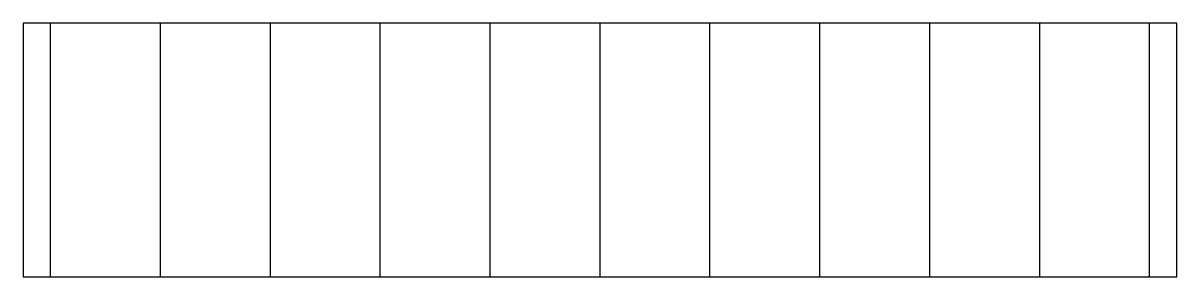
# Model space of a CAD drawing. Extents: x -5 to 5, y 0 to 2.2.
import ezdxf

# ---------------------------------------------------------------- set-up
doc = ezdxf.new("R2010")
doc.units = 0

msp = doc.modelspace()

# ---------------------------------------------------------------- hatches: boundary and pattern name
h = msp.add_hatch()
h.set_pattern_fill('LINE', color=256, scale=0.3, angle=90)
h.paths.add_polyline_path([(5, 0), (5, 2.2), (-5, 2.2), (-5, 0)])

# ---------------------------------------------------------------- linework, layer by layer
msp.add_lwpolyline([(5, 2.2), (-5, 2.2), (-5, 0), (5, 0), (5, 2.2)], close=True)

doc.saveas('drawing.dxf')
